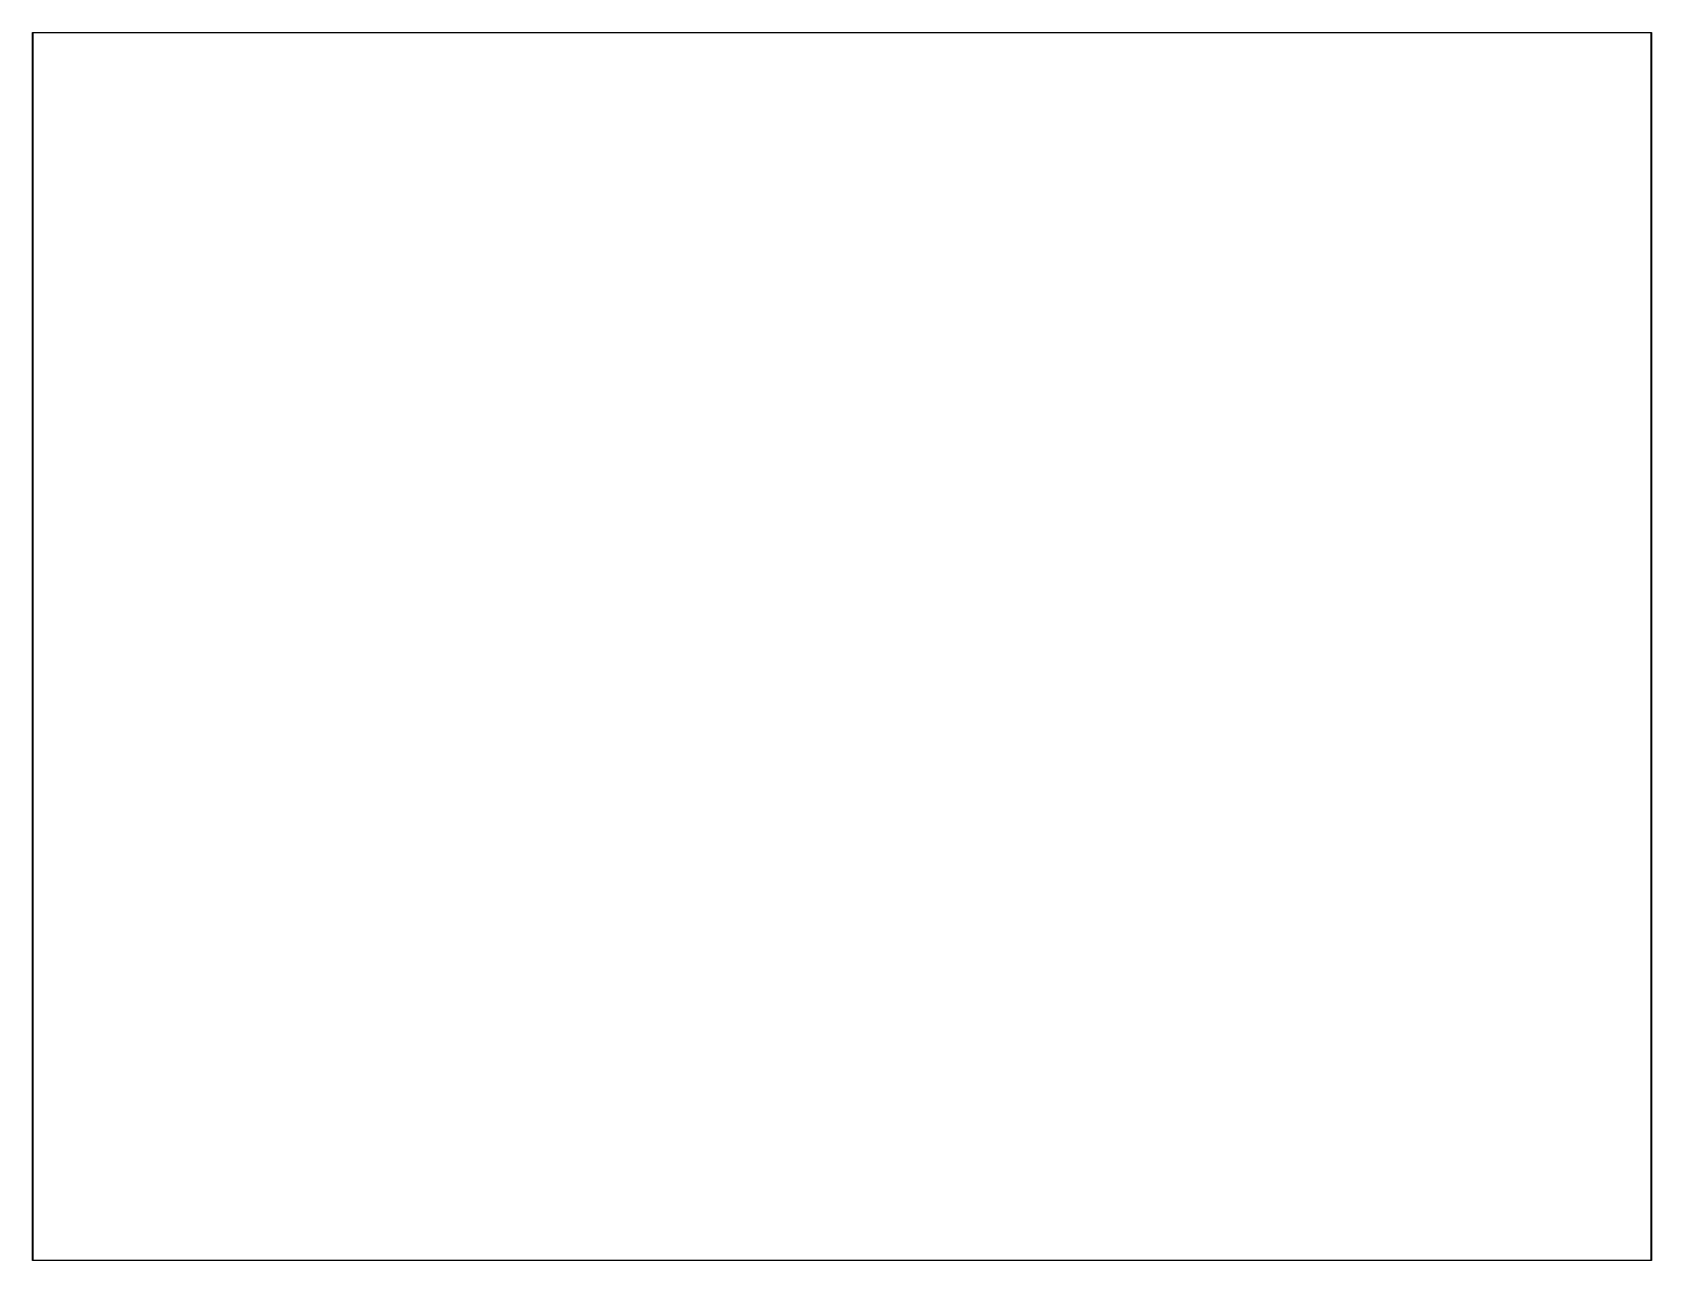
# Model space of a CAD drawing. Extents: x 2.75 to 8.75, y -6 to -1.45.
import ezdxf

# ---------------------------------------------------------------- set-up
doc = ezdxf.new("R2010")
doc.units = 0
doc.header["$MEASUREMENT"] = 0
doc.layers.add('BLACK', color=7, linetype='CONTINUOUS')

msp = doc.modelspace()

# ---------------------------------------------------------------- linework, layer by layer
at = {"layer": 'BLACK', "linetype": 'CONTINUOUS'}
for p, q in [((2.74901, -1.45), (2.74903, -1.44981)), ((2.74902, -1.45005), (2.74901, -1.45)), ((2.74902, -5.99995), (2.74902, -1.45005)), ((2.74903, -1.44981), (2.74909, -1.44962)), ((2.74909, -1.44962), (2.74918, -1.44945)), ((2.74918, -1.44945), (2.7493, -1.4493)), ((2.7493, -1.4493), (2.74945, -1.44918)), ((2.74945, -1.44918), (2.74962, -1.44909)), ((2.74962, -1.44909), (2.74981, -1.44903)), ((2.74981, -1.44903), (2.74995, -1.44902)), ((2.74995, -1.44902), (2.75, -1.44901)), ((2.75, -1.44901), (2.75005, -1.44902)), ((2.75005, -1.44902), (8.74995, -1.44902)), ((2.75098, -1.45098), (2.75098, -5.99902)), ((8.74902, -1.45098), (2.75098, -1.45098)), ((8.74902, -5.99902), (8.74902, -1.45098)), ((8.74995, -1.44902), (8.75, -1.44901)), ((8.75, -1.44901), (8.75005, -1.44902)), ((8.75005, -1.44902), (8.75019, -1.44903)), ((8.75019, -1.44903), (8.75038, -1.44909)), ((8.75038, -1.44909), (8.75055, -1.44918)), ((8.75055, -1.44918), (8.7507, -1.4493)), ((8.7507, -1.4493), (8.75082, -1.44945)), ((8.75082, -1.44945), (8.75091, -1.44962)), ((8.75091, -1.44962), (8.75097, -1.44981)), ((8.75097, -1.44981), (8.75099, -1.45)), ((8.75099, -1.45), (8.75098, -1.45005)), ((8.75098, -1.45005), (8.75098, -5.99995)), ((2.74901, -6), (2.74902, -5.99995)), ((2.74903, -6.00019), (2.74901, -6)), ((2.74909, -6.00038), (2.74903, -6.00019)), ((2.74918, -6.00055), (2.74909, -6.00038)), ((2.7493, -6.0007), (2.74918, -6.00055)), ((2.74945, -6.00082), (2.7493, -6.0007)), ((2.74962, -6.00091), (2.74945, -6.00082)), ((2.74981, -6.00097), (2.74962, -6.00091)), ((2.74995, -6.00098), (2.74981, -6.00097)), ((2.75, -6.00099), (2.74995, -6.00098)), ((2.74995, -6.00098), (2.74995, -6.00098)), ((2.75005, -6.00098), (2.75, -6.00099)), ((8.74995, -6.00098), (2.75005, -6.00098)), ((2.75098, -5.99902), (8.74902, -5.99902)), ((8.75, -6.00099), (8.74995, -6.00098)), ((8.75005, -6.00098), (8.75, -6.00099)), ((8.75019, -6.00097), (8.75005, -6.00098)), ((8.75005, -6.00098), (8.75005, -6.00098)), ((8.75038, -6.00091), (8.75019, -6.00097)), ((8.75055, -6.00082), (8.75038, -6.00091)), ((8.7507, -6.0007), (8.75055, -6.00082)), ((8.75082, -6.00055), (8.7507, -6.0007)), ((8.75091, -6.00038), (8.75082, -6.00055)), ((8.75097, -6.00019), (8.75091, -6.00038)), ((8.75099, -6), (8.75097, -6.00019)), ((8.75098, -5.99995), (8.75099, -6))]:
    msp.add_line(p, q, dxfattribs=at)

doc.saveas('drawing.dxf')
